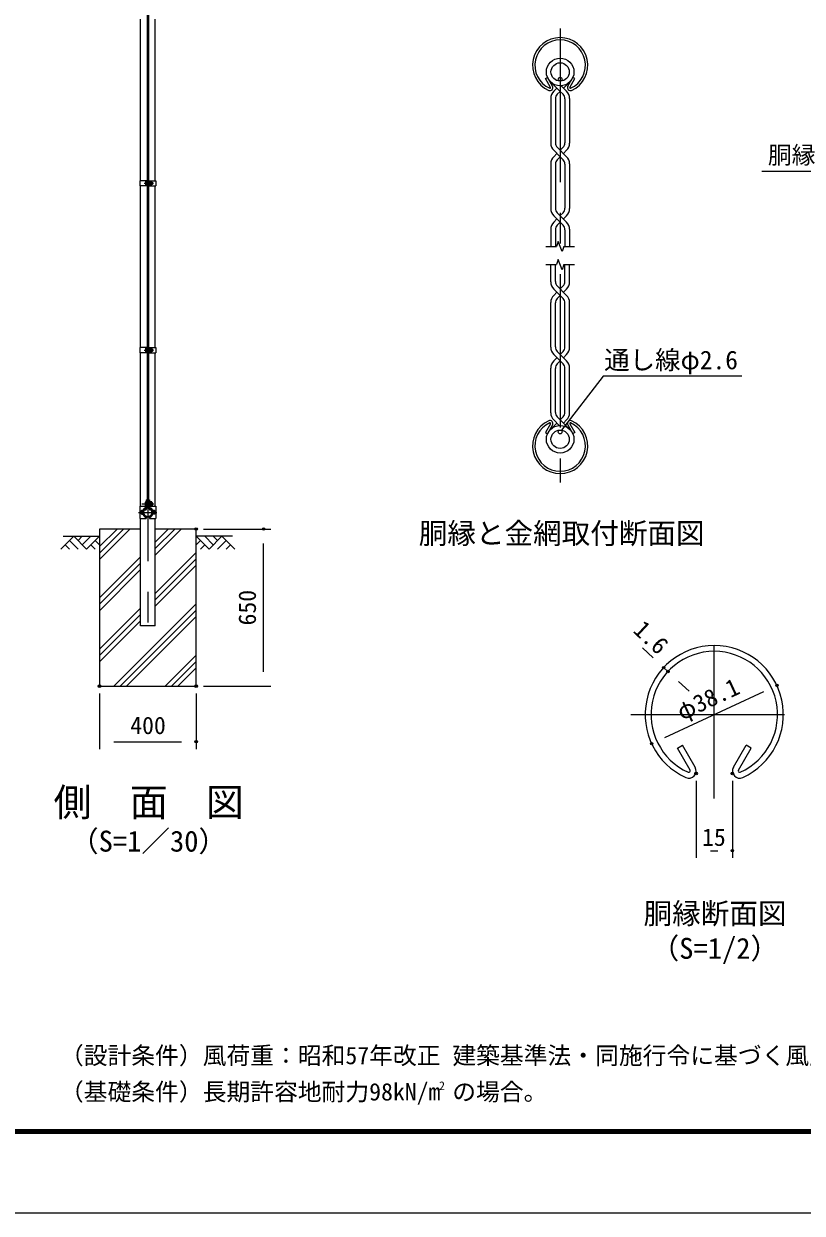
# Model space of a CAD drawing. Units: millimetres, scale not verified, with parts at other scales. Extents: x -6300 to 6300, y -4455 to 4455.
# Drawn here: x -648 to 2572, y -4455 to 465 of the extents above; entities that cross this region are included whole.
import ezdxf
from ezdxf.enums import TextEntityAlignment as Align

# ---------------------------------------------------------------- set-up
doc = ezdxf.new("R2010")
doc.units = ezdxf.units.MM
doc.header["$LTSCALE"] = 20
doc.header["$PDMODE"] = 32
doc.header["$PDSIZE"] = 10
doc.linetypes.add('USER1', pattern=[50.8, 31.75, -6.35, 6.35, -6.35])
for name, color, linetype, lineweight in [('0-0_D-STR1', 1, 'Continuous', 25), ('0-1_D-STR4', 7, 'Continuous', 25), ('0-2_D-BGD', 7, 'Continuous', 25), ('0-3_D-BMK', 2, 'USER1', 13), ('0-4_D-STR-DIM', 7, 'Continuous', 13), ('0-7_D-STR3', 3, 'Continuous', 13), ('0-8_D-DCR-HCH', 7, 'Continuous', 13), ('0-9_D-TTL-TXT', 7, 'Continuous', 13), ('0-A_D-STR-TXT', 7, 'Continuous', 13), ('0-B_D-STR2', 7, 'Continuous', 13), ('0-C_D-TTL', 7, 'Continuous', 25)]:
    doc.layers.add(name, color=color, linetype=linetype, lineweight=lineweight)
doc.layers.add('0-6_Defpoints', color=8, linetype='Continuous')
doc.styles.add('ＭＳ ゴシック', font='')
doc.styles.get('ＭＳ ゴシック').set_extended_font_data('MS Gothic')

msp = doc.modelspace()

# ---------------------------------------------------------------- linework, layer by layer
at = {"layer": '0-0_D-STR1'}
for p, q in [((-165.46, -184.5), (-165.46, 484.5)), ((-104.96, -184.5), (-104.96, 484.5)), ((1509.35, 238.04), (1517.69, 242.85)), ((1530.41, 201.57), (1509.35, 238.04)), ((1538.74, 206.38), (1517.69, 242.85)), ((1602.15, 206.38), (1623.21, 242.85)), ((1610.49, 201.57), (1631.55, 238.04)), ((1631.55, 238.04), (1623.21, 242.85)), ((-165.46, -874.5), (-165.46, -205.5)), ((-104.96, -874.5), (-104.96, -205.5)), ((-165.46, -1530.95), (-165.46, -895.5)), ((-104.96, -1530.95), (-104.96, -895.5)), ((1530.41, -1189.35), (1509.35, -1225.81)), ((1509.35, -1225.81), (1517.69, -1230.63)), ((1538.74, -1194.16), (1517.69, -1230.63)), ((1602.15, -1194.16), (1623.21, -1230.63)), ((1610.49, -1189.35), (1631.55, -1225.81)), ((1631.55, -1225.81), (1623.21, -1230.63)), ((-141.88, -1540.62), (-145.39, -1546.7)), ((-145.39, -1546.7), (-144, -1547.5)), ((-140.49, -1541.42), (-144, -1547.5)), ((-129.92, -1541.42), (-126.41, -1547.5)), ((-128.53, -1540.62), (-125.02, -1546.7)), ((-125.02, -1546.7), (-126.41, -1547.5)), ((-165.46, -2025), (-165.46, -1580.95)), ((-104.96, -2025), (-104.96, -1580.95)), ((-104.96, -2025), (-165.46, -2025)), ((2055.21, -2531.17), (2076.05, -2519.14)), ((2107.85, -2622.34), (2055.21, -2531.17)), ((2128.68, -2610.31), (2076.05, -2519.14)), ((2287.21, -2610.31), (2339.85, -2519.14)), ((2308.05, -2622.34), (2360.69, -2531.17)), ((2360.69, -2531.17), (2339.85, -2519.14))]:
    msp.add_line(p, q, dxfattribs=at)
for centre, radius, start, end in [((1570.45, 293.56), 114.3, 294.32478, 245.67522), ((1570.45, 293.56), 104.67, 294.32478, 245.67522), ((1528.32, 200.37), 12.03, 245.67522, 30), ((1528.32, 200.37), 2.41, 245.67522, 30), ((1612.57, 200.37), 12.03, 150, 294.32478), ((1612.57, 200.37), 2.41, 150, 294.32478), ((1570.45, -1281.33), 114.3, 114.32478, 65.67522), ((1528.32, -1188.14), 12.03, 330, 114.32478), ((1612.57, -1188.14), 12.03, 65.67522, 210), ((1570.45, -1281.33), 104.67, 114.32478, 65.67522), ((1528.32, -1188.14), 2.41, 330, 114.32478), ((1612.57, -1188.14), 2.41, 65.67522, 210), ((-135.21, -1555.95), 19.05, 114.32478, 65.67522), ((-135.21, -1555.95), 17.45, 114.32478, 65.67522), ((-142.23, -1540.42), 2, 330, 114.32478), ((-142.23, -1540.42), 0.401, 330, 114.32478), ((-128.19, -1540.42), 2, 65.67522, 210), ((-128.19, -1540.42), 0.401, 65.67522, 210), ((2207.95, -2392.38), 285.75, 294.32478, 245.67522), ((2207.95, -2392.38), 261.69, 294.32478, 245.67522), ((2102.64, -2625.35), 30.08, 245.67522, 30), ((2102.64, -2625.35), 6.02, 245.67522, 30), ((2313.26, -2625.35), 30.08, 150, 294.32478), ((2313.26, -2625.35), 6.02, 150, 294.32478)]:
    msp.add_arc(centre, radius, start, end, dxfattribs=at)
at = {"layer": '0-1_D-STR4'}
for p, q in [((-165.46, -1625), (-335.21, -1625)), ((64.79, -1625), (-104.96, -1625))]:
    msp.add_line(p, q, dxfattribs=at)
msp.add_lwpolyline([(-335.21, -1625), (-335.21, -2275), (64.79, -2275), (64.79, -1625)], dxfattribs=at)
at = {"layer": '0-2_D-BGD'}
for p, q in [((-485.21, -1655), (-335.21, -1655)), ((214.79, -1655), (64.79, -1655))]:
    msp.add_line(p, q, dxfattribs=at)
at = {"layer": '0-3_D-BMK'}
for p, q in [((-135.21, 1925), (-135.21, -2075)), ((1570.45, 445.36), (1570.45, -1433.13)), ((-149.76, -195), (-111.16, -195)), ((-149.76, -885), (-111.16, -885)), ((-159.65, -1520.95), (-110.77, -1520.95)), ((-173.18, -1555.95), (-97.24, -1555.95)), ((2207.95, -2740.1), (2207.95, -2047.77)), ((1863.34, -2392.38), (2552.56, -2392.38))]:
    msp.add_line(p, q, dxfattribs=at)
at = {"layer": '0-4_D-STR-DIM'}
for p, q in [((1562.75, -435.25), (1555.06, -456.39)), ((1578.14, -477.53), (1562.75, -435.25)), ((1511.75, -456.39), (1555.06, -456.39)), ((1585.84, -456.39), (1578.14, -477.53)), ((1585.84, -456.39), (1629.15, -456.39)), ((1511.75, -531.39), (1555.06, -531.39)), ((1562.75, -510.24), (1555.06, -531.39)), ((1578.14, -552.53), (1562.75, -510.24)), ((1585.84, -531.39), (1578.14, -552.53)), ((1585.84, -531.39), (1629.15, -531.39)), ((94.79, -1625), (373.8, -1625)), ((343.8, -2215), (343.8, -1685)), ((1954.62, -2157.07), (1910.66, -2116.24)), ((2016.21, -2214.28), (1998.58, -2197.91)), ((2060.17, -2255.12), (2104.14, -2295.95)), ((-335.21, -2305), (-335.21, -2535)), ((64.79, -2305), (64.79, -2535)), ((94.79, -2275), (373.8, -2275)), ((2003.35, -2487.78), (2412.55, -2296.97)), ((-275.21, -2505), (4.79, -2505)), ((2132.95, -2666.23), (2132.95, -2985.43)), ((2282.95, -2666.23), (2282.95, -2985.43)), ((2192.95, -2955.43), (2222.95, -2955.43))]:
    msp.add_line(p, q, dxfattribs=at)
at = {"layer": '0-6_Defpoints'}
for p in [(64.79, -1625), (343.8, -1625), (1998.58, -2197.91), (1998.58, -2197.91), (2016.21, -2214.28), (-335.21, -2275), (64.79, -2275), (2466.93, -2271.62), (64.79, -2505), (1948.97, -2513.13), (2132.95, -2636.23), (2282.95, -2636.23), (2282.95, -2955.43)]:
    msp.add_point(p, dxfattribs=at)
at = {"layer": '0-7_D-STR3'}
for p, q in [((-137.46, 1835.95), (-137.46, -1535.95)), ((-132.96, 1835.95), (-132.96, -1535.95)), ((-167.76, -184.5), (-167.76, -205.5)), ((-137.46, -184.5), (-167.76, -184.5)), ((-144.56, -188.5), (-144.56, -201.5)), ((-139.76, -184.5), (-139.76, -205.5)), ((-139.76, -187), (-139.76, -203)), ((-132.96, -184.5), (-102.66, -184.5)), ((-130.66, -184.5), (-130.66, -205.5)), ((-120.66, -186.9), (-130.66, -186.9)), ((-130.66, -186.9), (-130.66, -203.1)), ((-120.66, -190.95), (-130.66, -190.95)), ((-119.66, -188.77), (-119.66, -201.11)), ((-119.66, -191), (-115.76, -191)), ((-119.66, -191.68), (-115.43, -191.68)), ((-115.76, -191), (-115.76, -199)), ((-102.66, -184.5), (-102.66, -205.5)), ((-137.46, -205.5), (-167.76, -205.5)), ((-132.96, -205.5), (-102.66, -205.5)), ((-120.66, -199.05), (-130.66, -199.05)), ((-120.66, -203.1), (-130.66, -203.1)), ((-119.66, -198.32), (-115.43, -198.32)), ((-119.66, -199), (-115.76, -199)), ((-167.76, -874.5), (-167.76, -895.5)), ((-137.46, -874.5), (-167.76, -874.5)), ((-144.56, -878.5), (-144.56, -891.5)), ((-139.76, -874.5), (-139.76, -895.5)), ((-139.76, -877), (-139.76, -893)), ((-132.96, -874.5), (-102.66, -874.5)), ((-130.66, -874.5), (-130.66, -895.5)), ((-120.66, -876.9), (-130.66, -876.9)), ((-130.66, -876.9), (-130.66, -893.1)), ((-120.66, -880.95), (-130.66, -880.95)), ((-119.66, -878.77), (-119.66, -891.11)), ((-119.66, -881), (-115.76, -881)), ((-119.66, -881.68), (-115.43, -881.68)), ((-115.76, -881), (-115.76, -889)), ((-102.66, -874.5), (-102.66, -895.5)), ((-137.46, -895.5), (-167.76, -895.5)), ((-132.96, -895.5), (-102.66, -895.5)), ((-120.66, -889.05), (-130.66, -889.05)), ((-120.66, -893.1), (-130.66, -893.1)), ((-119.66, -888.32), (-115.43, -888.32)), ((-119.66, -889), (-115.76, -889)), ((-146.51, -1514.45), (-146.51, -1527.45)), ((-141.71, -1503.95), (-141.71, -1533.52)), ((-141.71, -1503.95), (-139.41, -1503.95)), ((-139.41, -1503.95), (-139.41, -1533.52)), ((-137.71, -1515.63), (-139.41, -1515.63)), ((-137.71, -1515.63), (-137.71, -1526.27)), ((-137.71, -1516.95), (-137.46, -1516.95)), ((-137.71, -1524.95), (-137.46, -1524.95)), ((-132.96, -1516.95), (-131.01, -1516.95)), ((-132.96, -1524.95), (-131.01, -1524.95)), ((-131.01, -1503.95), (-131.01, -1533.52)), ((-131.01, -1503.95), (-128.71, -1503.95)), ((-128.71, -1503.95), (-128.71, -1533.52)), ((-118.71, -1512.85), (-128.71, -1512.85)), ((-118.71, -1516.9), (-128.71, -1516.9)), ((-128.71, -1516.95), (-128.51, -1516.95)), ((-128.71, -1524.95), (-128.51, -1524.95)), ((-118.71, -1525), (-128.71, -1525)), ((-117.71, -1514.72), (-117.71, -1527.06)), ((-117.71, -1516.95), (-117.71, -1524.95)), ((-117.71, -1517.63), (-117.38, -1517.63)), ((-117.71, -1524.27), (-117.38, -1524.27)), ((-168.86, -1530.95), (-141.71, -1530.95)), ((-168.86, -1530.95), (-168.86, -1580.95)), ((-162.01, -1549.45), (-162.01, -1562.45)), ((-157.21, -1547.95), (-157.21, -1563.95)), ((-156.84, -1551.95), (-157.21, -1551.95)), ((-156.84, -1559.95), (-157.21, -1559.95)), ((-137.71, -1526.27), (-139.41, -1526.27)), ((-137.46, -1535.95), (-132.96, -1535.95)), ((-118.71, -1529.05), (-128.71, -1529.05)), ((-128.71, -1530.95), (-101.56, -1530.95)), ((-113.21, -1551.95), (-113.57, -1551.95)), ((-113.21, -1559.95), (-113.57, -1559.95)), ((-107.71, -1547.85), (-113.21, -1547.85)), ((-113.21, -1547.85), (-113.21, -1564.05)), ((-107.71, -1551.9), (-113.21, -1551.9)), ((-107.71, -1560), (-113.21, -1560)), ((-107.71, -1564.05), (-113.21, -1564.05)), ((-106.71, -1549.72), (-106.71, -1562.06)), ((-106.71, -1551.95), (-106.21, -1551.95)), ((-106.71, -1551.95), (-106.21, -1551.95)), ((-106.71, -1552.63), (-105.88, -1552.63)), ((-106.71, -1559.27), (-105.88, -1559.27)), ((-106.71, -1559.95), (-106.21, -1559.95)), ((-106.71, -1559.95), (-106.21, -1559.95)), ((-106.21, -1551.95), (-106.21, -1559.95)), ((-101.56, -1530.95), (-101.56, -1580.95)), ((-168.86, -1580.95), (-141.91, -1580.95)), ((-141.91, -1574.48), (-142.69, -1576.64)), ((-141.91, -1574.48), (-141.91, -1580.95)), ((-128.51, -1574.48), (-128.51, -1580.95)), ((-128.51, -1574.48), (-127.73, -1576.64)), ((-128.51, -1580.95), (-101.56, -1580.95))]:
    msp.add_line(p, q, dxfattribs=at)
for centre in [(1570.45, 235.67), (1570.45, -1223.45)]:
    msp.add_circle(centre, 7.8, dxfattribs=at)
for centre, radius, start, end in [((-122.2, -188.93), 2.54, 307.21089, 52.78911), ((-128.36, -195), 8.7, 332.26063, 27.73937), ((-123.26, -195), 8.5, 331.92751, 28.07249), ((-122.21, -201.08), 2.55, 307.42505, 52.57495), ((-122.2, -878.93), 2.54, 307.21089, 52.78911), ((-128.36, -885), 8.7, 332.26063, 27.73937), ((-123.26, -885), 8.5, 331.92751, 28.07249), ((-122.21, -891.08), 2.55, 307.42505, 52.57495), ((-120.25, -1514.88), 2.54, 307.21089, 52.78911), ((-126.41, -1520.95), 8.7, 332.26063, 27.73937), ((-120.26, -1527.03), 2.55, 307.42505, 52.57495), ((-125.21, -1520.95), 8.5, 331.92751, 28.07249), ((-135.21, -1555.95), 22, 110.1633, 250.11694), ((-135.21, -1555.95), 19.7, 109.83718, 250.11694), ((-143.71, -1533.52), 2, 297.27961, 0), ((-143.71, -1533.52), 4.3, 294.96438, 0), ((-126.71, -1533.52), 4.3, 180, 245.03562), ((-126.71, -1533.52), 2, 180, 242.72039), ((-135.21, -1555.95), 19.7, 289.88306, 70.16282), ((-135.21, -1555.95), 22, 289.88306, 69.8367), ((-109.25, -1549.88), 2.54, 307.21089, 52.78911), ((-115.41, -1555.95), 8.7, 332.26063, 27.73937), ((-109.26, -1562.03), 2.55, 307.42505, 52.57495), ((-113.71, -1555.95), 8.5, 331.92751, 28.07249)]:
    msp.add_arc(centre, radius, start, end, dxfattribs=at)
for centre, start_param, end_param in [((-139.76, -188.5), 1.5707963, 3.1415927), ((-139.76, -201.5), 3.1415927, 4.712389), ((-139.76, -878.5), 1.5707963, 3.1415927), ((-139.76, -891.5), 3.1415927, 4.712389), ((-141.71, -1514.45), 1.5707963, 3.1415927), ((-157.21, -1549.45), 1.5707963, 3.1415927), ((-157.21, -1562.45), 3.1415927, 4.712389), ((-141.71, -1527.45), 3.1415927, 4.712389)]:
    msp.add_ellipse(centre, major_axis=(4.8, 0), ratio=0.3125, start_param=start_param, end_param=end_param, dxfattribs=at)
at = {"layer": '0-8_D-DCR-HCH'}
for p, q in [((-441.63, -1655), (-494.84, -1708.21)), ((-459.37, -1672.74), (-423.73, -1708.21)), ((-441.63, -1655), (-388.42, -1708.21)), ((-423.89, -1672.74), (-406.16, -1655)), ((-406.16, -1690.47), (-370.68, -1655)), ((-388.42, -1708.21), (-335.21, -1655)), ((-352.95, -1672.74), (-335.21, -1690.39)), ((-335.21, -1750.63), (-209.58, -1625)), ((-335.21, -1724.11), (-236.09, -1625)), ((-335.21, -1697.6), (-262.61, -1625)), ((-104.96, -1732.51), (2.55, -1625)), ((-104.96, -1706), (-23.96, -1625)), ((-104.96, -1679.48), (-50.48, -1625)), ((118, -1708.21), (64.79, -1655)), ((82.53, -1672.74), (64.79, -1690.39)), ((135.74, -1690.47), (100.27, -1655)), ((171.22, -1655), (118, -1708.21)), ((153.57, -1672.83), (135.74, -1655)), ((188.95, -1672.74), (153.32, -1708.21)), ((171.22, -1655), (224.43, -1708.21)), ((-477.11, -1690.47), (-459.29, -1708.21)), ((-370.68, -1690.47), (-352.86, -1708.21)), ((-104.96, -1891.61), (64.79, -1721.86)), ((100.27, -1690.47), (82.45, -1708.21)), ((206.69, -1690.47), (188.87, -1708.21)), ((-335.21, -1909.73), (-165.46, -1739.98)), ((-335.21, -1936.25), (-165.46, -1766.5)), ((-104.96, -1918.13), (64.79, -1748.38)), ((-335.21, -1962.76), (-165.46, -1793.01)), ((-104.96, -1944.64), (64.79, -1774.89)), ((-335.21, -2121.86), (-165.46, -1952.11)), ((-276.21, -2275), (64.79, -1933.99)), ((-249.7, -2275), (64.79, -1960.51)), ((-335.21, -2148.38), (-165.46, -1978.63)), ((-335.21, -2174.89), (-165.46, -2005.14)), ((-223.18, -2275), (64.79, -1987.03)), ((-64.08, -2275), (64.79, -2146.13)), ((-37.57, -2275), (64.79, -2172.64)), ((-11.05, -2275), (64.79, -2199.16))]:
    msp.add_line(p, q, dxfattribs=at)
at = {"layer": '0-A_D-STR-TXT'}
for points in [[(2404.41, -145.02), (2654.94, -145.02), (2718.29, -306.25)], [(2321.77, -992.1), (1748.87, -992.1), (1576.43, -1215.69)]]:
    msp.add_lwpolyline(points, dxfattribs=at)
at = {"layer": '0-B_D-STR2'}
for p, q in [((1570.45, 185.46), (1534.86, 221.05)), ((1543.61, 185.85), (1556.84, 199.08)), ((1597.28, 185.85), (1574.38, 208.75)), ((1584.06, 199.08), (1606.04, 221.05)), ((1531.31, 156.16), (1531.31, -28.72)), ((1550.56, 154.64), (1550.56, -27.2)), ((1558.29, 173.31), (1570.45, 185.46)), ((1582.6, 173.31), (1570.45, 185.46)), ((1590.33, 154.64), (1590.33, -27.2)), ((1609.58, 156.16), (1609.58, -28.72)), ((1597.28, -84.86), (1558.29, -45.87)), ((1582.6, -45.87), (1570.45, -58.02)), ((1570.45, -85.25), (1543.61, -58.41)), ((1556.84, -71.64), (1543.61, -84.86)), ((1543.61, -84.86), (1556.84, -71.64)), ((1558.29, -97.4), (1570.45, -85.25)), ((1582.6, -97.4), (1570.45, -85.25)), ((1597.28, -58.41), (1584.06, -71.64)), ((1531.31, -114.55), (1531.31, -299.43)), ((1550.56, -116.07), (1550.56, -297.91)), ((1590.33, -116.07), (1590.33, -297.91)), ((1609.58, -114.55), (1609.58, -299.43)), ((1570.45, -355.96), (1543.61, -329.13)), ((1556.84, -342.35), (1543.61, -355.57)), ((1543.61, -355.57), (1556.84, -342.35)), ((1597.28, -355.57), (1558.29, -316.58)), ((1582.6, -316.58), (1570.45, -328.73)), ((1597.28, -329.13), (1584.06, -342.35)), ((1531.31, -385.27), (1531.31, -456.39)), ((1550.56, -386.78), (1550.56, -456.39)), ((1558.29, -368.11), (1570.45, -355.96)), ((1582.6, -368.11), (1570.45, -355.96)), ((1590.33, -386.78), (1590.33, -456.39)), ((1609.58, -385.27), (1609.58, -456.39)), ((1531.31, -602.51), (1531.31, -531.39)), ((1550.56, -601), (1550.56, -531.39)), ((1590.33, -601), (1590.33, -531.39)), ((1609.58, -602.51), (1609.58, -531.39)), ((1582.6, -671.2), (1543.61, -632.21)), ((1597.28, -658.65), (1558.29, -619.67)), ((1582.6, -619.67), (1570.45, -631.82)), ((1597.28, -632.21), (1584.06, -645.43)), ((1531.31, -873.22), (1531.31, -688.35)), ((1556.84, -645.43), (1543.61, -658.65)), ((1570.45, -659.04), (1558.29, -671.2)), ((1609.58, -873.22), (1609.58, -688.35)), ((1550.56, -871.71), (1550.56, -689.86)), ((1590.33, -871.71), (1590.33, -689.86)), ((1582.6, -941.91), (1543.61, -902.92)), ((1556.84, -916.14), (1543.61, -929.36)), ((1597.28, -929.36), (1558.29, -890.38)), ((1570.45, -929.75), (1558.29, -941.91)), ((1582.6, -890.38), (1570.45, -902.53)), ((1597.28, -902.92), (1584.06, -916.14)), ((1531.31, -1143.93), (1531.31, -959.06)), ((1550.56, -1142.42), (1550.56, -960.57)), ((1590.33, -1142.42), (1590.33, -960.57)), ((1609.58, -1143.93), (1609.58, -959.06)), ((1543.61, -1173.63), (1566.51, -1196.53)), ((1558.29, -1161.09), (1606.04, -1208.83)), ((1582.6, -1161.09), (1570.45, -1173.24)), ((1597.28, -1173.63), (1584.06, -1186.85)), ((1556.84, -1186.85), (1534.86, -1208.83))]:
    msp.add_line(p, q, dxfattribs=at)
for centre, radius in [((1570.45, 265.77), 57.15), ((1570.45, 265.77), 37.9), ((1570.45, -1253.55), 57.15), ((1570.45, -1253.55), 37.9)]:
    msp.add_circle(centre, radius, dxfattribs=at)
for centre, radius, start, end in [((1573.31, 156.16), 42, 135, 180), ((1573.31, 156.16), 22.8, 131.19984, 183.80396), ((1567.58, 156.16), 22.8, 356.19604, 48.80016), ((1567.58, 156.16), 42, 0, 45), ((1573.31, -28.72), 42, 180, 225), ((1573.31, -28.72), 22.8, 176.19604, 228.80016), ((1567.58, -28.72), 22.8, 311.19984, 3.80396), ((1567.58, -28.72), 42, 315, 0), ((1573.31, -114.55), 42, 135, 180), ((1573.31, -114.55), 22.8, 131.19984, 183.80396), ((1567.58, -114.55), 22.8, 356.19604, 48.80016), ((1567.58, -114.55), 42, 0, 45), ((1573.31, -299.43), 42, 180, 225), ((1573.31, -299.43), 22.8, 176.19604, 228.80016), ((1567.58, -299.43), 22.8, 311.19984, 3.80396), ((1567.58, -299.43), 42, 315, 0), ((1573.31, -385.27), 42, 135, 180), ((1573.31, -385.27), 22.8, 131.19984, 183.80396), ((1567.58, -385.27), 22.8, 356.19604, 48.80016), ((1567.58, -385.27), 42, 0, 45), ((1573.31, -602.51), 42, 180, 225), ((1573.31, -602.51), 22.8, 176.19604, 228.80016), ((1567.58, -602.51), 22.8, 311.19984, 3.80396), ((1567.58, -602.51), 42, 315, 0), ((1573.31, -688.35), 42, 135, 180), ((1573.31, -688.35), 22.8, 131.19984, 183.80396), ((1567.58, -688.35), 22.8, 356.19604, 48.80016), ((1567.58, -688.35), 42, 0, 45), ((1573.31, -873.22), 42, 180, 225), ((1573.31, -873.22), 22.8, 176.19604, 228.80016), ((1567.58, -873.22), 22.8, 311.19984, 3.80396), ((1567.58, -873.22), 42, 315, 0), ((1573.31, -959.06), 42, 135, 180), ((1567.58, -959.06), 42, 0, 45), ((1573.31, -959.06), 22.8, 131.19984, 183.80396), ((1567.58, -959.06), 22.8, 356.19604, 48.80016), ((1573.31, -1143.93), 42, 180, 225), ((1573.31, -1143.93), 22.8, 176.19604, 228.80016), ((1567.58, -1143.93), 22.8, 311.19984, 3.80396), ((1567.58, -1143.93), 42, 315, 0)]:
    msp.add_arc(centre, radius, start, end, dxfattribs=at)
at = {"layer": '0-C_D-TTL', "color": 2}
msp.add_lwpolyline([(-6300, 4455), (6300, 4455), (6300, -4455), (-6300, -4455)], close=True, dxfattribs=at)
at = {"layer": '0-C_D-TTL'}
for points in [[(-5895, 4125), (5895, 4125), (5895, -4125), (-5895, -4125)], [(-5891.25, 4121.25), (5891.25, 4121.25), (5891.25, -4121.25), (-5891.25, -4121.25)], [(-5887.5, 4117.5), (5887.5, 4117.5), (5887.5, -4117.5), (-5887.5, -4117.5)], [(-5883.75, 4113.75), (5883.75, 4113.75), (5883.75, -4113.75), (-5883.75, -4113.75)], [(-5880, 4110), (5880, 4110), (5880, -4110), (-5880, -4110)]]:
    msp.add_lwpolyline(points, close=True, dxfattribs=at)

# ---------------------------------------------------------------- texts
at = {"layer": '0-4_D-STR-DIM', "style": 'ＭＳ ゴシック'}
for s, rotation, p in [('650', 90, (333.68, -2023.88)), ('1.6', 317.113, (1853.4, -2064.89)), ('φ38.1', 24.999, (2083.36, -2437.83))]:
    msp.add_text(s, height=72.14, rotation=rotation, dxfattribs=at).set_placement(p, align=Align.BOTTOM_LEFT)
for s, p in [('400', (-207.96, -2494.88)), ('15', (2157.32, -2957.31))]:
    msp.add_text(s, height=72.14, dxfattribs=at).set_placement(p, align=Align.BOTTOM_LEFT)
at = {"layer": '0-9_D-TTL-TXT', "style": 'ＭＳ ゴシック'}
for s, height, p in [('胴縁と金網取付断面図', 86.66, (985.68, -1712.03)), ('側\u3000面\u3000図', 115.5, (-525.06, -2847.42)), ('（S=1／30）', 86.66, (-456.83, -2985.38)), ('胴縁断面図', 86.66, (1915.56, -3284.34)), ('（S=1/2）', 86.66, (1944.8, -3428.63)), ('（設計条件）風荷重：昭和57年改正 建築基準法・同施行令に基づく風圧力に準拠。', 72.14, (-498.67, -3860.4)), ('（基礎条件）長期許容地耐力98kN/m の場合。', 72.14, (-498.67, -4010.4)), ('2', 36.08, (1069.53, -3956.69))]:
    msp.add_text(s, height=height, dxfattribs=at).set_placement(p, align=Align.BOTTOM_LEFT)
at = {"layer": '0-A_D-STR-TXT', "style": 'ＭＳ ゴシック'}
for s, height, p in [('胴縁', 72.14, (2429.8, -135.59)), ('通し線φ2.6', 77.17, (1752.76, -987.44))]:
    msp.add_text(s, height=height, dxfattribs=at).set_placement(p, align=Align.BOTTOM_LEFT)

doc.saveas('drawing.dxf')
